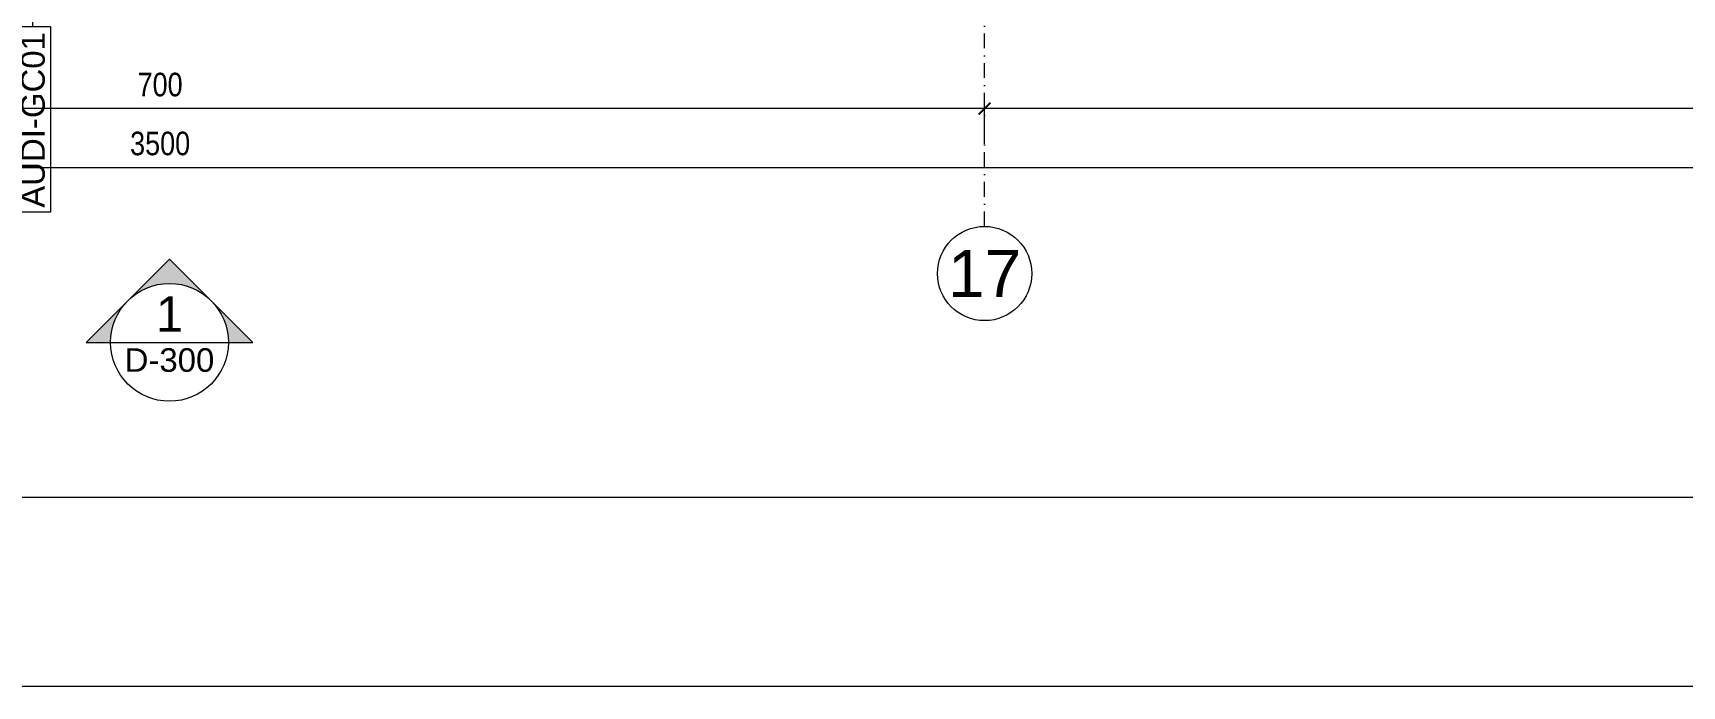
# Model space of a CAD drawing. Extents: x -1701 to 23780, y -363 to 7742.
# Drawn here: x 8864 to 9564, y 0 to 277 of the extents above; entities that cross this region are included whole.
import ezdxf
from ezdxf.enums import TextEntityAlignment as Align

# ---------------------------------------------------------------- set-up
doc = ezdxf.new("R2010")
doc.units = 0
doc.header["$LTSCALE"] = 25
doc.header["$MEASUREMENT"] = 0
doc.header["$PDMODE"] = 1
doc.linetypes.add('Audi$0$DASHDOT2', pattern=[0.5, 0.25, -0.125, 0, -0.125])
doc.layers.get('0').update_dxf_attribs({"color": 9, "lineweight": 9})
doc.layers.get('Defpoints').update_dxf_attribs({"color": 9, "lineweight": 9})
for name, color, linetype, lineweight in [('Audi$0$21', 8, 'Continuous', 9), ('Audi$0$22', 8, 'Continuous', 9), ('Audi$0$24', 8, 'Audi$0$DASHDOT2', 9), ('Audi$0$25', 8, 'Continuous', 9)]:
    doc.layers.add(name, color=color, linetype=linetype, lineweight=lineweight)
doc.layers.add('Audi$0$40A', color=8, linetype='Continuous', lineweight=9, plot=False)
doc.styles.add('Audi$0$Arial', font='arial.ttf', dxfattribs={"height": 2.5})
doc.styles.add('Audi$0$MuuM_TEXT-STANDART', font='ARIALN.TTF')
doc.dimstyles.new('Audi$0$MuuM_DIM50', dxfattribs={"dimscale": 5, "dimtxt": 2, "dimasz": 1, "dimexe": 1, "dimexo": 1, "dimgap": 1, "dimtad": 1, "dimdec": 1, "dimrnd": 0.5, "dimdsep": 46, "dimtxsty": 'Audi$0$MuuM_TEXT-STANDART', "dimblk": 'Audi$0$_ArchTick', "dimcen": 0, "dimdle": 0.15, "dimclrd": 256, "dimclre": 256, "dimclrt": 256, "dimadec": 0, "dimazin": 0, "dimtfac": 5, "dimtdec": 1, "dimtix": 1, "dimtmove": 2, "dimatfit": 3, "dimldrblk": 'Audi$0$_Dot', "dimfxl": 3, "dimfxlon": 1, "dimtolj": 1, "dimlwd": -1, "dimlwe": -1, "dimarcsym": 0})

# ---------------------------------------------------------------- blocks, each defined once
blk = doc.blocks.new('Audi$0$0_wallno')
blk.add_lwpolyline([(-7.84, 1.5), (7.94, 1.5), (7.94, -1.5), (-7.84, -1.5)], close=True)
blk.add_lwpolyline([(7.94, 0), (16.13, 0)])
at = {"style": 'Audi$0$Arial'}
blk.add_attdef('GENISLIK', text='', height=2, dxfattribs=at).set_placement((8.44, 0), align=Align.BOTTOM_LEFT)
blk.add_attdef('DUVARNO', text='', height=2, dxfattribs=at).set_placement((0, 0), align=Align.MIDDLE_CENTER)
blk.add_attdef('YUKSEKLIK', text='', height=2, dxfattribs=at).set_placement((8.44, -0.5), align=Align.TOP_LEFT)
blk = doc.blocks.new('Audi$0$0_exteriorelevation1')
h = blk.add_hatch(color=256)
h.dxf.hatch_style = 1
h.paths.add_polyline_path([(0, 7.07), (-3.54, 3.54, -0.414214), (3.54, 3.54)])
h = blk.add_hatch(color=256)
edge = h.paths.add_edge_path()
edge.add_arc((0, 0), 5, 135, 180)
edge.add_line((-5, 0), (-7.07, 0))
edge.add_line((-7.07, 0), (-3.54, 3.54))
edge = h.paths.add_edge_path()
edge.add_line((5, 0), (7.07, 0))
edge.add_line((7.07, 0), (3.54, 3.54))
edge.add_arc((0, 0), 5, 0, 45, ccw=False)
blk.add_lwpolyline([(7.07, 0), (0, 7.07), (-7.07, 0), (7.07, 0)])
blk.add_lwpolyline([(7.07, 0), (0, 7.07), (-7.07, 0), (7.07, 0)])
blk.add_circle((0, 0), 5)
at = {"style": 'Audi$0$Arial'}
blk.add_attdef('KESITADI', text='', height=3, dxfattribs=at).set_placement((0, 0), align=Align.BOTTOM_CENTER)
blk.add_attdef('PAFTAADI', text='', height=2, dxfattribs=at).set_placement((0, -0.5), align=Align.TOP_CENTER)
blk = doc.blocks.new('Audi$0$0_aks')
at = {"linetype": 'Continuous'}
blk.add_circle((0, 0), 2, dxfattribs=at)
at = {"style": 'Audi$0$Arial'}
blk.add_attdef('AKS', text='', height=2, dxfattribs=at).set_placement((0, 0), align=Align.MIDDLE_CENTER)
blk = doc.blocks.new('Audi$0$_ArchTick')
at = {"color": 0, "linetype": 'ByBlock', "const_width": 0.15}
blk.add_lwpolyline([(-0.5, -0.5), (0.5, 0.5)], dxfattribs=at)
blk = doc.blocks.new('*D4862')
at = {"layer": 'Audi$0$25', "transparency": 16777216}
for p, q in [((7167.5, 205), (7167.5, 225)), ((10667.5, 205), (10667.5, 225)), ((7166.75, 220), (10668.25, 220))]:
    blk.add_line(p, q, dxfattribs=at)
at = {"layer": 'Defpoints', "color": 0, "transparency": 16777216}
for p in [(10667.5, 220), (7167.5, 195), (10667.5, 195)]:
    blk.add_point(p, dxfattribs=at)
at = {"layer": 'Audi$0$25', "transparency": 16777216, "xscale": 5, "yscale": 5, "zscale": 5, "rotation": 180}
blk.add_blockref('Audi$0$_ArchTick', (7167.5, 220), dxfattribs=at)
at = {"layer": 'Audi$0$25', "transparency": 16777216, "xscale": 5, "yscale": 5, "zscale": 5}
blk.add_blockref('Audi$0$_ArchTick', (10667.5, 220), dxfattribs=at)
at = {"layer": 'Audi$0$25', "transparency": 16777216, "insert": (8917.5, 230.11), "char_height": 10, "attachment_point": 5, "style": 'Audi$0$MuuM_TEXT-STANDART'}
blk.add_mtext('\\A1;3500', dxfattribs=at)
blk = doc.blocks.new('Audi$0$_Dot')
at = {"color": 0, "linetype": 'ByBlock', "lineweight": -2}
blk.add_line((-0.5, 0), (-1, 0), dxfattribs=at)
at = {"color": 0, "linetype": 'ByBlock', "const_width": 0.5}
blk.add_lwpolyline([(-0.25, 0, 1), (0.25, 0, 1)], format="xyb", close=True, dxfattribs=at)
blk = doc.blocks.new('*D4864')
at = {"layer": 'Audi$0$25', "transparency": 16777216}
for p, q in [((9968.25, 245), (9266.75, 245)), ((9267.5, 230), (9267.5, 250)), ((9967.5, 230), (9967.5, 250))]:
    blk.add_line(p, q, dxfattribs=at)
at = {"layer": 'Defpoints', "color": 0, "transparency": 16777216}
for p in [(9267.5, 245), (9267.5, 195), (9967.5, 195)]:
    blk.add_point(p, dxfattribs=at)
at = {"layer": 'Audi$0$25', "transparency": 16777216, "xscale": 5, "yscale": 5, "zscale": 5, "rotation": 180}
blk.add_blockref('Audi$0$_ArchTick', (9267.5, 245), dxfattribs=at)
at = {"layer": 'Audi$0$25', "transparency": 16777216, "xscale": 5, "yscale": 5, "zscale": 5}
blk.add_blockref('Audi$0$_ArchTick', (9967.5, 245), dxfattribs=at)
at = {"layer": 'Audi$0$25', "transparency": 16777216, "insert": (9617.5, 255.11), "char_height": 10, "attachment_point": 5, "style": 'Audi$0$MuuM_TEXT-STANDART'}
blk.add_mtext('\\A1;700', dxfattribs=at)
blk = doc.blocks.new('*D4837')
at = {"layer": 'Audi$0$25', "transparency": 16777216}
for p, q in [((9268.25, 245), (8566.75, 245)), ((8567.5, 230), (8567.5, 250)), ((9267.5, 230), (9267.5, 250))]:
    blk.add_line(p, q, dxfattribs=at)
at = {"layer": 'Defpoints', "color": 0, "transparency": 16777216}
for p in [(8567.5, 245), (8567.5, 195), (9267.5, 195)]:
    blk.add_point(p, dxfattribs=at)
at = {"layer": 'Audi$0$25', "transparency": 16777216, "xscale": 5, "yscale": 5, "zscale": 5, "rotation": 180}
blk.add_blockref('Audi$0$_ArchTick', (8567.5, 245), dxfattribs=at)
at = {"layer": 'Audi$0$25', "transparency": 16777216, "xscale": 5, "yscale": 5, "zscale": 5}
blk.add_blockref('Audi$0$_ArchTick', (9267.5, 245), dxfattribs=at)
at = {"layer": 'Audi$0$25', "transparency": 16777216, "insert": (8917.5, 255.11), "char_height": 10, "attachment_point": 5, "style": 'Audi$0$MuuM_TEXT-STANDART'}
blk.add_mtext('\\A1;700', dxfattribs=at)
blk = doc.blocks.new('Audi')
at = {"layer": 'Audi$0$24'}
blk.add_lwpolyline([(9267.5, 195), (9267.5, 4035)], dxfattribs=at)
at = {"layer": 'Audi$0$40A'}
for points in [[(11890, 4205), (5945, 4205), (5945, 0), (11890, 0)], [(11350.06, 80), (6025, 80), (6025, 4125), (11350.06, 4125)]]:
    blk.add_lwpolyline(points, close=True, dxfattribs=at)
at = {"layer": 'Audi$0$21', "xscale": 5, "yscale": 5, "zscale": 5}
blk.add_blockref('Audi$0$0_exteriorelevation1', (8921.48, 145.8), dxfattribs=at).add_auto_attribs({'KESITADI': '1', 'PAFTAADI': 'D-300'})
at = {"layer": 'Audi$0$22'}
ref = blk.add_blockref('Audi$0$0_wallno', (8863.53, 240.16), dxfattribs=dict(at, xscale=5, yscale=5, zscale=5, rotation=90))
ref.add_attrib('DUVARNO', 'AUDI-GC01', dxfattribs={"layer": '0', "height": 10, "rotation": 90, "style": 'Audi$0$Arial'}).set_placement((8863.53, 240.16), align=Align.MIDDLE_CENTER)
at = {"layer": 'Audi$0$24', "xscale": 10, "yscale": 10, "zscale": 10}
blk.add_blockref('Audi$0$0_aks', (9267.5, 175), dxfattribs=at).add_auto_attribs({'AKS': '17'})
at = {"layer": 'Audi$0$25'}
for base, p1, p2, picture, middle in [((8567.5, 245), (9267.5, 195), (8567.5, 195), '*D4837', (8917.5, 255.11)), ((9267.5, 245), (9967.5, 195), (9267.5, 195), '*D4864', (9617.5, 255.11)), ((10667.5, 220), (7167.5, 195), (10667.5, 195), '*D4862', (8917.5, 230.11))]:
    dim = blk.add_linear_dim(base=base, p1=p1, p2=p2, dimstyle='Audi$0$MuuM_DIM50', dxfattribs=at)
    dim.commit()
    dim.dimension.update_dxf_attribs({"geometry": picture, "text_midpoint": middle})

msp = doc.modelspace()

# ---------------------------------------------------------------- block references
at = {"color": 6}
msp.add_blockref('Audi', (0, 0), dxfattribs=at)

doc.saveas('drawing.dxf')
